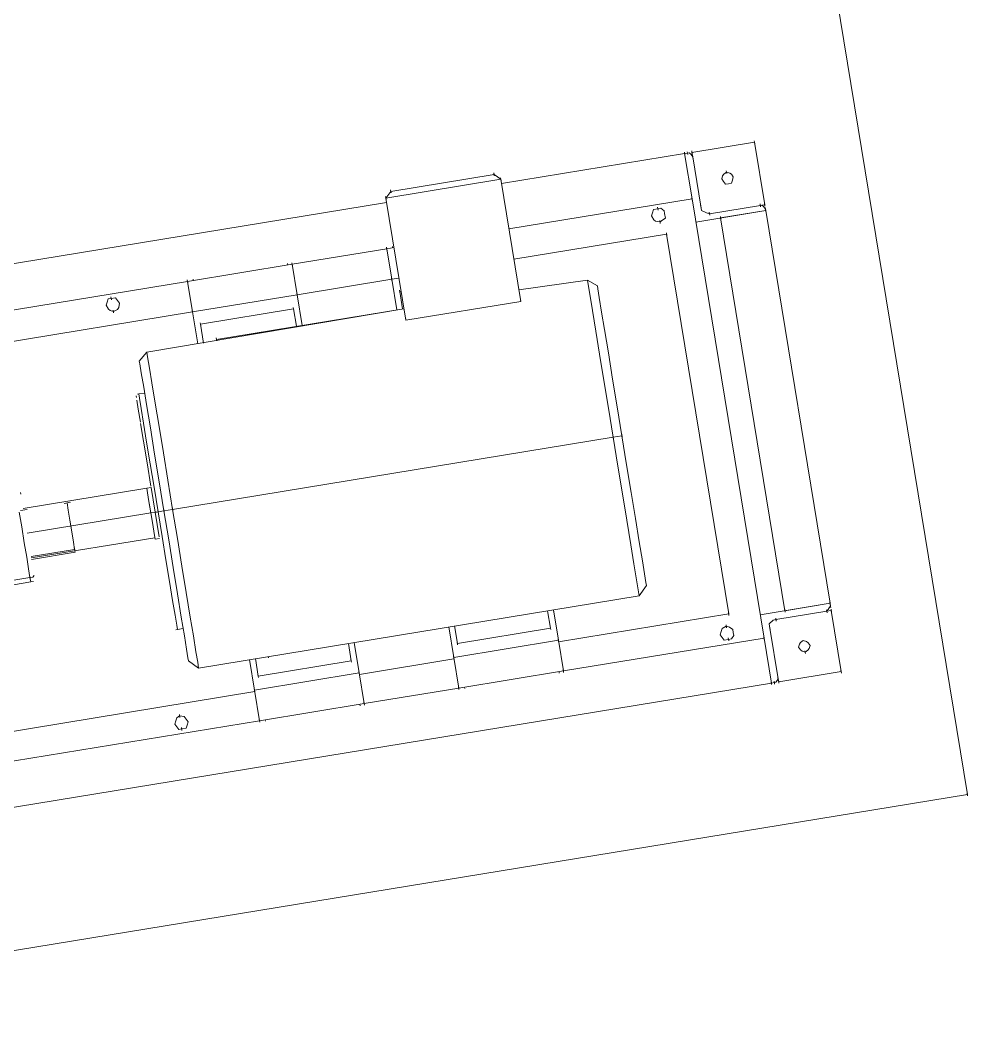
# Model space of a CAD drawing. Header units: metres. Extents: x 2 to 659295185, y -28 to 1124222152.
# Drawn here: x 655611.565 to 655612.913, y 1126533.956 to 1126535.41 of the extents above; entities that cross this region are included whole.
import ezdxf

# ---------------------------------------------------------------- set-up
doc = ezdxf.new("R2010")
doc.units = ezdxf.units.M
doc.header["$MEASUREMENT"] = 0
doc.layers.add('CCSM_C1_CUERPO CK$0$A-EQUIPOS', color=9, linetype='CONTINUOUS')

msp = doc.modelspace()

# ---------------------------------------------------------------- linework, layer by layer
at = {"layer": 'CCSM_C1_CUERPO CK$0$A-EQUIPOS', "lineweight": 5}
for p, q in [((655611.754, 1126541.3795), (655612.9131, 1126534.3082)), ((655611.754, 1126541.3795), (655612.9131, 1126534.3082)), ((655612.5209, 1126535.2221), (655612.6099, 1126535.2366)), ((655612.5209, 1126535.2221), (655612.6099, 1126535.2366)), ((655612.6099, 1126535.2366), (655612.6096, 1126535.2387)), ((655612.6096, 1126535.2387), (655612.6103, 1126535.2346)), ((655612.6099, 1126535.2366), (655612.6245, 1126535.1476)), ((655612.6099, 1126535.2366), (655612.6245, 1126535.1476)), ((655612.5105, 1126535.2204), (655612.2496, 1126535.1776)), ((655612.2496, 1126535.1776), (655612.5105, 1126535.2204)), ((655612.5105, 1126535.2204), (655612.5102, 1126535.2224)), ((655612.5102, 1126535.2224), (655612.5109, 1126535.2183)), ((655612.5105, 1126535.2204), (655612.5102, 1126535.2224)), ((655612.5102, 1126535.2224), (655612.5109, 1126535.2183)), ((655612.5147, 1126535.221), (655612.5105, 1126535.2204)), ((655612.5105, 1126535.2204), (655612.5147, 1126535.221)), ((655612.5105, 1126535.2204), (655612.5211, 1126535.1562)), ((655612.5211, 1126535.1562), (655612.5105, 1126535.2204)), ((655612.5105, 1126535.2204), (655612.5211, 1126535.1562)), ((655612.5211, 1126535.1562), (655612.5105, 1126535.2204)), ((655612.5147, 1126535.221), (655612.5143, 1126535.2231)), ((655612.5143, 1126535.2231), (655612.515, 1126535.219)), ((655612.5167, 1126535.2214), (655612.5147, 1126535.221)), ((655612.5167, 1126535.2214), (655612.5147, 1126535.221)), ((655612.5167, 1126535.2214), (655612.5192, 1126535.2196)), ((655612.5192, 1126535.2196), (655612.5167, 1126535.2214)), ((655612.5167, 1126535.2214), (655612.5192, 1126535.2196)), ((655612.5192, 1126535.2196), (655612.5167, 1126535.2214)), ((655612.5192, 1126535.2196), (655612.5167, 1126535.2214)), ((655612.5167, 1126535.2214), (655612.5192, 1126535.2196)), ((655612.5219, 1126535.2158), (655612.5192, 1126535.2196)), ((655612.5192, 1126535.2196), (655612.5219, 1126535.2158)), ((655612.5219, 1126535.2158), (655612.5192, 1126535.2196)), ((655612.5192, 1126535.2196), (655612.5219, 1126535.2158)), ((655612.5219, 1126535.2158), (655612.5192, 1126535.2196)), ((655612.5192, 1126535.2196), (655612.5219, 1126535.2158)), ((655612.5209, 1126535.2221), (655612.5206, 1126535.2241)), ((655612.5206, 1126535.2241), (655612.5212, 1126535.22)), ((655612.5219, 1126535.2158), (655612.5209, 1126535.2221)), ((655612.5219, 1126535.2158), (655612.5209, 1126535.2221)), ((655612.5216, 1126535.2179), (655612.5222, 1126535.2138)), ((655612.5334, 1126535.1454), (655612.5219, 1126535.2158)), ((655612.5334, 1126535.1454), (655612.5219, 1126535.2158)), ((655612.085, 1126535.157), (655612.2486, 1126535.1838)), ((655612.092, 1126535.1666), (655612.239, 1126535.1907)), ((655612.239, 1126535.1907), (655612.092, 1126535.1666)), ((655612.2393, 1126535.1887), (655612.2386, 1126535.1928)), ((655612.2386, 1126535.1928), (655612.239, 1126535.1907)), ((655612.2486, 1126535.1838), (655612.239, 1126535.1907)), ((655612.239, 1126535.1907), (655612.2486, 1126535.1838)), ((655612.249, 1126535.1817), (655612.2483, 1126535.1859)), ((655612.2483, 1126535.1859), (655612.2486, 1126535.1838)), ((655612.2771, 1126535.0099), (655612.2486, 1126535.1838)), ((655612.2486, 1126535.1838), (655612.2771, 1126535.0099)), ((655612.5646, 1126535.1888), (655612.5632, 1126535.1843)), ((655612.5632, 1126535.1843), (655612.5646, 1126535.1888)), ((655612.5632, 1126535.1843), (655612.566, 1126535.1805)), ((655612.566, 1126535.1805), (655612.5632, 1126535.1843)), ((655612.5663, 1126535.1912), (655612.5646, 1126535.1888)), ((655612.5663, 1126535.1912), (655612.5646, 1126535.1888)), ((655612.5701, 1126535.194), (655612.5663, 1126535.1912)), ((655612.5701, 1126535.194), (655612.5663, 1126535.1912)), ((655612.5698, 1126535.196), (655612.5705, 1126535.1919)), ((655612.5746, 1126535.1926), (655612.5701, 1126535.194)), ((655612.5746, 1126535.1926), (655612.5701, 1126535.194)), ((655612.577, 1126535.1909), (655612.5746, 1126535.1926)), ((655612.577, 1126535.1909), (655612.5746, 1126535.1926)), ((655612.5798, 1126535.1871), (655612.577, 1126535.1909)), ((655612.577, 1126535.1909), (655612.5798, 1126535.1871)), ((655612.5784, 1126535.1826), (655612.577, 1126535.1781)), ((655612.5784, 1126535.1826), (655612.577, 1126535.1781)), ((655612.5784, 1126535.1826), (655612.5798, 1126535.1871)), ((655612.5798, 1126535.1871), (655612.5784, 1126535.1826)), ((655612.0923, 1126535.1646), (655612.0916, 1126535.1687)), ((655612.0916, 1126535.1687), (655612.092, 1126535.1666)), ((655612.5687, 1126535.1767), (655612.566, 1126535.1805)), ((655612.5687, 1126535.1767), (655612.566, 1126535.1805)), ((655612.5729, 1126535.1774), (655612.5687, 1126535.1767)), ((655612.5687, 1126535.1767), (655612.5729, 1126535.1774)), ((655612.577, 1126535.1781), (655612.5729, 1126535.1774)), ((655612.577, 1126535.1781), (655612.5729, 1126535.1774)), ((655612.0854, 1126535.1549), (655612.0847, 1126535.1591)), ((655612.0847, 1126535.1591), (655612.085, 1126535.157)), ((655612.085, 1126535.157), (655612.092, 1126535.1666)), ((655612.092, 1126535.1666), (655612.085, 1126535.157)), ((655612.1135, 1126534.9831), (655612.085, 1126535.157)), ((655612.085, 1126535.157), (655612.1135, 1126534.9831)), ((655612.5211, 1126535.1562), (655612.2602, 1126535.1134)), ((655612.5211, 1126535.1562), (655612.2602, 1126535.1134)), ((655612.5214, 1126535.1541), (655612.5207, 1126535.1582)), ((655612.5207, 1126535.1582), (655612.5211, 1126535.1562)), ((655612.5211, 1126535.1562), (655612.5207, 1126535.1582)), ((655612.5207, 1126535.1582), (655612.5211, 1126535.1562)), ((655612.5211, 1126535.1562), (655612.5207, 1126535.1582)), ((655612.5207, 1126535.1582), (655612.5211, 1126535.1562)), ((655612.5207, 1126535.1582), (655612.5211, 1126535.1562)), ((655612.6236, 1126534.5308), (655612.5211, 1126535.1562)), ((655612.6236, 1126534.5308), (655612.5211, 1126535.1562)), ((655612.0861, 1126535.1508), (655610.8561, 1126534.9492)), ((655612.0861, 1126535.1508), (655610.8561, 1126534.9492)), ((655612.4648, 1126535.1363), (655612.4662, 1126535.1408)), ((655612.4662, 1126535.1408), (655612.4648, 1126535.1363)), ((655612.4662, 1126535.1408), (655612.4724, 1126535.1418)), ((655612.4724, 1126535.1418), (655612.4662, 1126535.1408)), ((655612.472, 1126535.1439), (655612.4727, 1126535.1397)), ((655612.4724, 1126535.1418), (655612.4765, 1126535.1425)), ((655612.4724, 1126535.1418), (655612.4765, 1126535.1425)), ((655612.4724, 1126535.1418), (655612.4727, 1126535.1397)), ((655612.4724, 1126535.1418), (655612.4727, 1126535.1397)), ((655612.4724, 1126535.1418), (655612.4727, 1126535.1397)), ((655612.4765, 1126535.1425), (655612.4813, 1126535.139)), ((655612.4813, 1126535.139), (655612.4765, 1126535.1425)), ((655612.482, 1126535.1349), (655612.4813, 1126535.139)), ((655612.482, 1126535.1349), (655612.4813, 1126535.139)), ((655612.5265, 1126535.123), (655612.6259, 1126535.1393)), ((655612.5265, 1126535.123), (655612.6259, 1126535.1393)), ((655612.5331, 1126535.1475), (655612.5338, 1126535.1434)), ((655612.5345, 1126535.1392), (655612.5334, 1126535.1454)), ((655612.5345, 1126535.1392), (655612.5334, 1126535.1454)), ((655612.5414, 1126535.1361), (655612.5345, 1126535.1392)), ((655612.5345, 1126535.1392), (655612.5414, 1126535.1361)), ((655612.6183, 1126535.1466), (655612.5458, 1126535.1347)), ((655612.6183, 1126535.1466), (655612.5458, 1126535.1347)), ((655612.5617, 1126535.1288), (655612.6259, 1126535.1393)), ((655612.6259, 1126535.1393), (655612.5617, 1126535.1288)), ((655612.618, 1126535.1487), (655612.6186, 1126535.1445)), ((655612.6204, 1126535.1469), (655612.6183, 1126535.1466)), ((655612.6204, 1126535.1469), (655612.6183, 1126535.1466)), ((655612.6245, 1126535.1476), (655612.6204, 1126535.1469)), ((655612.6245, 1126535.1476), (655612.6204, 1126535.1469)), ((655612.6204, 1126535.1469), (655612.6228, 1126535.1452)), ((655612.6228, 1126535.1452), (655612.6204, 1126535.1469)), ((655612.6204, 1126535.1469), (655612.6228, 1126535.1452)), ((655612.6228, 1126535.1452), (655612.6204, 1126535.1469)), ((655612.6228, 1126535.1452), (655612.6204, 1126535.1469)), ((655612.6204, 1126535.1469), (655612.6228, 1126535.1452)), ((655612.6255, 1126535.1414), (655612.6228, 1126535.1452)), ((655612.6228, 1126535.1452), (655612.6255, 1126535.1414)), ((655612.6255, 1126535.1414), (655612.6228, 1126535.1452)), ((655612.6228, 1126535.1452), (655612.6255, 1126535.1414)), ((655612.6255, 1126535.1414), (655612.6228, 1126535.1452)), ((655612.6228, 1126535.1452), (655612.6255, 1126535.1414)), ((655612.6249, 1126535.1455), (655612.6242, 1126535.1497)), ((655612.6245, 1126535.1476), (655612.6249, 1126535.1455)), ((655612.6252, 1126535.1435), (655612.6255, 1126535.1414)), ((655612.6252, 1126535.1435), (655612.6259, 1126535.1393)), ((655612.6259, 1126535.1393), (655612.6255, 1126535.1414)), ((655612.6259, 1126535.1393), (655612.6255, 1126535.1414)), ((655612.6255, 1126535.1414), (655612.6262, 1126535.1373)), ((655612.6255, 1126535.1414), (655612.6262, 1126535.1373)), ((655612.7175, 1126534.5803), (655612.6259, 1126535.1393)), ((655612.6259, 1126535.1393), (655612.7175, 1126534.5803)), ((655612.4634, 1126535.1318), (655612.4648, 1126535.1363)), ((655612.4634, 1126535.1318), (655612.4648, 1126535.1363)), ((655612.4665, 1126535.126), (655612.4634, 1126535.1318)), ((655612.4665, 1126535.126), (655612.4634, 1126535.1318)), ((655612.4689, 1126535.1242), (655612.4665, 1126535.126)), ((655612.4689, 1126535.1242), (655612.4665, 1126535.126)), ((655612.4754, 1126535.1232), (655612.4689, 1126535.1242)), ((655612.4754, 1126535.1232), (655612.4689, 1126535.1242)), ((655612.4751, 1126535.1252), (655612.4754, 1126535.1232)), ((655612.4751, 1126535.1252), (655612.4758, 1126535.1211)), ((655612.4751, 1126535.1252), (655612.4754, 1126535.1232)), ((655612.4751, 1126535.1252), (655612.4754, 1126535.1232)), ((655612.4792, 1126535.1259), (655612.4754, 1126535.1232)), ((655612.4792, 1126535.1259), (655612.4754, 1126535.1232)), ((655612.483, 1126535.1287), (655612.4792, 1126535.1259)), ((655612.483, 1126535.1287), (655612.4792, 1126535.1259)), ((655612.483, 1126535.1287), (655612.482, 1126535.1349)), ((655612.483, 1126535.1287), (655612.482, 1126535.1349)), ((655612.5458, 1126535.1347), (655612.5414, 1126535.1361)), ((655612.5414, 1126535.1361), (655612.5458, 1126535.1347)), ((655612.5455, 1126535.1368), (655612.5462, 1126535.1326)), ((655612.5455, 1126535.1368), (655612.5458, 1126535.1347)), ((655612.5613, 1126535.1309), (655612.562, 1126535.1267)), ((655612.5617, 1126535.1288), (655612.6533, 1126534.5697)), ((655612.6533, 1126534.5697), (655612.5617, 1126535.1288)), ((655612.2673, 1126535.0699), (655612.4847, 1126535.1056)), ((655612.2673, 1126535.0699), (655612.4847, 1126535.1056)), ((655612.4844, 1126535.1076), (655612.485, 1126535.1035)), ((655612.4847, 1126535.1056), (655612.5733, 1126534.5651)), ((655612.4847, 1126535.1056), (655612.5733, 1126534.5651)), ((655612.0862, 1126535.0849), (655611.9516, 1126535.0628)), ((655612.0862, 1126535.0849), (655611.9516, 1126535.0628)), ((655612.0859, 1126535.087), (655612.0866, 1126535.0828)), ((655612.0859, 1126535.087), (655612.0862, 1126535.0849)), ((655612.0966, 1126535.0866), (655612.0862, 1126535.0849)), ((655612.0862, 1126535.0849), (655612.0966, 1126535.0866)), ((655612.0862, 1126535.0849), (655612.0934, 1126535.0414)), ((655612.0934, 1126535.0414), (655612.0862, 1126535.0849)), ((655612.0942, 1126535.0883), (655612.0945, 1126535.0862)), ((655612.0942, 1126535.0883), (655612.0945, 1126535.0862)), ((655611.9516, 1126535.0628), (655611.8025, 1126535.0384)), ((655611.8025, 1126535.0384), (655611.9516, 1126535.0628)), ((655611.9451, 1126535.0639), (655611.9454, 1126535.0618)), ((655611.9454, 1126535.0618), (655611.9451, 1126535.0639)), ((655611.9516, 1126535.0628), (655611.9513, 1126535.0649)), ((655611.9513, 1126535.0649), (655611.952, 1126535.0608)), ((655611.9588, 1126535.0193), (655611.9516, 1126535.0628)), ((655611.9516, 1126535.0628), (655611.9588, 1126535.0193)), ((655611.8025, 1126535.0384), (655610.8666, 1126534.885)), ((655611.8025, 1126535.0384), (655610.8666, 1126534.885)), ((655611.8029, 1126535.0363), (655611.8022, 1126535.0405)), ((655611.8022, 1126535.0405), (655611.8025, 1126535.0384)), ((655611.8025, 1126535.0384), (655611.8097, 1126534.9949)), ((655611.8097, 1126534.9949), (655611.8025, 1126535.0384)), ((655611.8105, 1126535.0418), (655611.8108, 1126535.0398)), ((655611.8108, 1126535.0398), (655611.8105, 1126535.0418)), ((655611.9588, 1126535.0193), (655612.0934, 1126535.0414)), ((655611.9588, 1126535.0193), (655612.0934, 1126535.0414)), ((655612.0937, 1126535.0393), (655612.093, 1126535.0435)), ((655612.093, 1126535.0435), (655612.0934, 1126535.0414)), ((655612.1037, 1126535.0431), (655612.0934, 1126535.0414)), ((655612.0934, 1126535.0414), (655612.1037, 1126535.0431)), ((655612.0934, 1126535.0414), (655612.1005, 1126534.9979)), ((655612.1005, 1126534.9979), (655612.0934, 1126535.0414)), ((655612.3721, 1126535.0403), (655612.2744, 1126535.0264)), ((655612.3721, 1126535.0403), (655612.2744, 1126535.0264)), ((655612.3731, 1126535.0341), (655612.3721, 1126535.0403)), ((655612.3721, 1126535.0403), (655612.3862, 1126535.032)), ((655612.3862, 1126535.032), (655612.3721, 1126535.0403)), ((655612.1043, 1126535.0262), (655612.105, 1126535.0221)), ((655612.1068, 1126535.0245), (655612.1047, 1126535.0241)), ((655612.1068, 1126535.0245), (655612.1047, 1126535.0241)), ((655612.1047, 1126535.0241), (655612.1088, 1126534.9993)), ((655612.1047, 1126535.0241), (655612.1088, 1126534.9993)), ((655612.3758, 1126535.0175), (655612.3731, 1126535.0341)), ((655612.3862, 1126535.032), (655612.3869, 1126535.0279)), ((655612.3869, 1126535.0279), (655612.3862, 1126535.032)), ((655612.3869, 1126535.0279), (655612.3889, 1126535.0154)), ((655612.3889, 1126535.0154), (655612.3869, 1126535.0279)), ((655611.6869, 1126535.0046), (655611.6883, 1126535.009)), ((655611.6869, 1126535.0046), (655611.6883, 1126535.009)), ((655611.6883, 1126535.009), (655611.6897, 1126535.0135)), ((655611.6897, 1126535.0135), (655611.6883, 1126535.009)), ((655611.6897, 1126535.0135), (655611.6938, 1126535.0142)), ((655611.6938, 1126535.0142), (655611.6897, 1126535.0135)), ((655611.6935, 1126535.0163), (655611.6942, 1126535.0121)), ((655611.6938, 1126535.0142), (655611.7, 1126535.0152)), ((655611.6938, 1126535.0142), (655611.7, 1126535.0152)), ((655611.6938, 1126535.0142), (655611.6942, 1126535.0121)), ((655611.6938, 1126535.0142), (655611.6942, 1126535.0121)), ((655611.6938, 1126535.0142), (655611.6942, 1126535.0121)), ((655611.7, 1126535.0152), (655611.7028, 1126535.0114)), ((655611.7028, 1126535.0114), (655611.7, 1126535.0152)), ((655611.7028, 1126535.0114), (655611.7055, 1126535.0076)), ((655611.7055, 1126535.0076), (655611.7028, 1126535.0114)), ((655611.7055, 1126535.0076), (655611.7045, 1126535.0011)), ((655611.7045, 1126535.0011), (655611.7055, 1126535.0076)), ((655611.8097, 1126534.9949), (655611.9588, 1126535.0193)), ((655611.8097, 1126534.9949), (655611.9588, 1126535.0193)), ((655611.9584, 1126535.0214), (655611.9591, 1126535.0173)), ((655611.9584, 1126535.0214), (655611.9588, 1126535.0193)), ((655611.9659, 1126534.9759), (655611.9588, 1126535.0193)), ((655611.9659, 1126534.9759), (655611.9588, 1126535.0193)), ((655612.2771, 1126535.0099), (655612.1135, 1126534.9831)), ((655612.2768, 1126535.0119), (655612.2771, 1126535.0099)), ((655612.3792, 1126534.9968), (655612.3758, 1126535.0175)), ((655612.3923, 1126534.9947), (655612.3889, 1126535.0154)), ((655612.3923, 1126534.9947), (655612.3889, 1126535.0154)), ((655611.1098, 1126534.8802), (655611.8097, 1126534.9949)), ((655611.1098, 1126534.8802), (655611.8097, 1126534.9949)), ((655611.69, 1126534.9987), (655611.6869, 1126535.0046)), ((655611.69, 1126534.9987), (655611.6869, 1126535.0046)), ((655611.69, 1126534.9987), (655611.6924, 1126534.9969)), ((655611.6924, 1126534.9969), (655611.69, 1126534.9987)), ((655611.6924, 1126534.9969), (655611.6969, 1126534.9956)), ((655611.6969, 1126534.9956), (655611.6924, 1126534.9969)), ((655611.6965, 1126534.9976), (655611.6969, 1126534.9956)), ((655611.6965, 1126534.9976), (655611.6972, 1126534.9935)), ((655611.6965, 1126534.9976), (655611.6969, 1126534.9956)), ((655611.6965, 1126534.9976), (655611.6969, 1126534.9956)), ((655611.7027, 1126534.9986), (655611.6969, 1126534.9956)), ((655611.7027, 1126534.9986), (655611.6969, 1126534.9956)), ((655611.7045, 1126535.0011), (655611.7027, 1126534.9986)), ((655611.7045, 1126535.0011), (655611.7027, 1126534.9986)), ((655612.1108, 1126534.9996), (655611.7447, 1126534.9375)), ((655612.1108, 1126534.9996), (655611.7447, 1126534.9375)), ((655611.8093, 1126534.997), (655611.81, 1126534.9928)), ((655611.8093, 1126534.997), (655611.8097, 1126534.9949)), ((655611.8171, 1126534.9494), (655611.8097, 1126534.9949)), ((655611.8171, 1126534.9494), (655611.8097, 1126534.9949)), ((655611.821, 1126534.9776), (655611.9535, 1126534.9994)), ((655611.821, 1126534.9776), (655611.9535, 1126534.9994)), ((655612.1108, 1126534.9996), (655611.8437, 1126534.9558)), ((655612.1108, 1126534.9996), (655611.8437, 1126534.9558)), ((655611.9532, 1126535.0014), (655611.9539, 1126534.9973)), ((655611.9535, 1126534.9994), (655611.9576, 1126534.9745)), ((655611.9535, 1126534.9994), (655611.9576, 1126534.9745)), ((655612.384, 1126534.9678), (655612.3792, 1126534.9968)), ((655612.3964, 1126534.9699), (655612.3923, 1126534.9947)), ((655612.3964, 1126534.9699), (655612.3923, 1126534.9947)), ((655611.8207, 1126534.9797), (655611.8214, 1126534.9756)), ((655612.1132, 1126534.9851), (655612.1135, 1126534.9831)), ((655611.8254, 1126534.9507), (655611.821, 1126534.9776)), ((655611.8254, 1126534.9507), (655611.821, 1126534.9776)), ((655612.384, 1126534.9678), (655612.3894, 1126534.9347)), ((655612.4018, 1126534.9367), (655612.3964, 1126534.9699)), ((655612.4018, 1126534.9367), (655612.3964, 1126534.9699)), ((655611.8434, 1126534.9579), (655611.8441, 1126534.9538)), ((655611.8434, 1126534.9579), (655611.8437, 1126534.9558)), ((655611.8437, 1126534.9558), (655611.8441, 1126534.9538)), ((655611.8437, 1126534.9558), (655611.8441, 1126534.9538)), ((655611.7447, 1126534.9375), (655611.7339, 1126534.9251)), ((655611.7447, 1126534.9375), (655611.7339, 1126534.9251)), ((655611.7457, 1126534.9313), (655611.7447, 1126534.9375)), ((655612.3894, 1126534.9347), (655612.3955, 1126534.8974)), ((655612.4079, 1126534.8995), (655612.4018, 1126534.9367)), ((655612.4079, 1126534.8995), (655612.4018, 1126534.9367)), ((655611.7339, 1126534.9251), (655611.7346, 1126534.9209)), ((655611.7339, 1126534.9251), (655611.7346, 1126534.9209)), ((655611.7346, 1126534.9209), (655611.7367, 1126534.9085)), ((655611.7346, 1126534.9209), (655611.7367, 1126534.9085)), ((655611.7484, 1126534.9147), (655611.7457, 1126534.9313)), ((655611.7367, 1126534.9085), (655611.7401, 1126534.8878)), ((655611.7367, 1126534.9085), (655611.7401, 1126534.8878)), ((655611.7518, 1126534.894), (655611.7484, 1126534.9147)), ((655611.7518, 1126534.894), (655611.7565, 1126534.865)), ((655612.3955, 1126534.8974), (655612.4019, 1126534.8581)), ((655612.4144, 1126534.8601), (655612.4079, 1126534.8995)), ((655612.4144, 1126534.8601), (655612.4079, 1126534.8995)), ((655611.7311, 1126534.8778), (655611.7331, 1126534.8782)), ((655611.7331, 1126534.8782), (655611.7311, 1126534.8778)), ((655611.7414, 1126534.8795), (655611.7331, 1126534.8782)), ((655611.7414, 1126534.8795), (655611.7331, 1126534.8782)), ((655611.7331, 1126534.8782), (655611.7341, 1126534.872)), ((655611.7401, 1126534.8878), (655611.7441, 1126534.863)), ((655611.7401, 1126534.8878), (655611.7441, 1126534.863)), ((655611.7293, 1126534.8754), (655611.7297, 1126534.8734)), ((655611.7297, 1126534.8734), (655611.7293, 1126534.8754)), ((655611.7303, 1126534.8692), (655611.7324, 1126534.8568)), ((655611.7365, 1126534.8575), (655611.7341, 1126534.872)), ((655611.7441, 1126534.863), (655611.7496, 1126534.8298)), ((655611.7441, 1126534.863), (655611.7496, 1126534.8298)), ((655611.7565, 1126534.865), (655611.762, 1126534.8319)), ((655611.7324, 1126534.8568), (655611.7354, 1126534.8382)), ((655611.7354, 1126534.8382), (655611.7324, 1126534.8568)), ((655611.7399, 1126534.8368), (655611.7365, 1126534.8575)), ((655612.4019, 1126534.8581), (655612.4087, 1126534.8167)), ((655612.4212, 1126534.8187), (655612.4144, 1126534.8601)), ((655612.4212, 1126534.8187), (655612.4144, 1126534.8601)), ((655611.7358, 1126534.8361), (655611.7398, 1126534.8112)), ((655611.7443, 1126534.8098), (655611.7399, 1126534.8368)), ((655611.7496, 1126534.8298), (655611.7557, 1126534.7926)), ((655611.7496, 1126534.8298), (655611.7557, 1126534.7926)), ((655611.7681, 1126534.7946), (655611.762, 1126534.8319)), ((655612.4084, 1126534.8188), (655612.4091, 1126534.8146)), ((655612.4087, 1126534.8167), (655612.4212, 1126534.8187)), ((655612.4208, 1126534.8208), (655612.4215, 1126534.8167)), ((655612.4212, 1126534.8187), (655612.4279, 1126534.7773)), ((655612.4279, 1126534.7773), (655612.4212, 1126534.8187)), ((655611.7398, 1126534.8112), (655611.7449, 1126534.7802)), ((655611.7494, 1126534.7788), (655611.7443, 1126534.8098)), ((655611.7813, 1126534.7138), (655612.4087, 1126534.8167)), ((655612.4087, 1126534.8167), (655612.4155, 1126534.7753)), ((655611.7557, 1126534.7926), (655611.7621, 1126534.7532)), ((655611.7557, 1126534.7926), (655611.7621, 1126534.7532)), ((655611.7745, 1126534.7553), (655611.7681, 1126534.7946)), ((655611.7449, 1126534.7802), (655611.7504, 1126534.747)), ((655611.7504, 1126534.747), (655611.7449, 1126534.7802)), ((655611.7548, 1126534.7457), (655611.7494, 1126534.7788)), ((655612.422, 1126534.7359), (655612.4155, 1126534.7753)), ((655612.4344, 1126534.738), (655612.4279, 1126534.7773)), ((655612.4344, 1126534.738), (655612.4279, 1126534.7773)), ((655611.7548, 1126534.7457), (655611.7606, 1126534.7105)), ((655611.7621, 1126534.7532), (655611.7689, 1126534.7118)), ((655611.7621, 1126534.7532), (655611.7689, 1126534.7118)), ((655611.7813, 1126534.7138), (655611.7745, 1126534.7553)), ((655611.5648, 1126534.7379), (655611.5651, 1126534.7358)), ((655611.7445, 1126534.744), (655611.5685, 1126534.7151)), ((655611.7445, 1126534.744), (655611.5685, 1126534.7151)), ((655611.7445, 1126534.744), (655611.7507, 1126534.745)), ((655611.7507, 1126534.745), (655611.7445, 1126534.744)), ((655611.7455, 1126534.7377), (655611.7445, 1126534.744)), ((655611.7455, 1126534.7377), (655611.7445, 1126534.744)), ((655611.7455, 1126534.7377), (655611.7475, 1126534.7253)), ((655611.7475, 1126534.7253), (655611.7455, 1126534.7377)), ((655611.7507, 1126534.745), (655611.7565, 1126534.7098)), ((655611.7565, 1126534.7098), (655611.7507, 1126534.745)), ((655611.7565, 1126534.7098), (655611.7507, 1126534.745)), ((655612.4281, 1126534.6987), (655612.422, 1126534.7359)), ((655612.4405, 1126534.7007), (655612.4344, 1126534.738)), ((655612.4405, 1126534.7007), (655612.4344, 1126534.738)), ((655611.6268, 1126534.7225), (655611.6361, 1126534.7241)), ((655611.6268, 1126534.7225), (655611.6361, 1126534.7241)), ((655611.6326, 1126534.7129), (655611.6309, 1126534.7232)), ((655611.6326, 1126534.7129), (655611.6309, 1126534.7232)), ((655611.7475, 1126534.7253), (655611.7503, 1126534.7088)), ((655611.7475, 1126534.7253), (655611.7503, 1126534.7088)), ((655611.7503, 1126534.7088), (655611.7479, 1126534.7233)), ((655611.7503, 1126534.7088), (655611.7479, 1126534.7233)), ((655611.5664, 1126534.6892), (655611.563, 1126534.7099)), ((655611.5647, 1126534.7124), (655611.574, 1126534.7139)), ((655611.5647, 1126534.7124), (655611.574, 1126534.7139)), ((655611.7503, 1126534.7088), (655611.5743, 1126534.6799)), ((655611.635, 1126534.6984), (655611.6326, 1126534.7129)), ((655611.635, 1126534.6984), (655611.6326, 1126534.7129)), ((655611.7499, 1126534.7108), (655611.7506, 1126534.7067)), ((655611.7506, 1126534.7067), (655611.7499, 1126534.7108)), ((655611.7503, 1126534.7088), (655611.7565, 1126534.7098)), ((655611.753, 1126534.6922), (655611.7503, 1126534.7088)), ((655611.7503, 1126534.7088), (655611.753, 1126534.6922)), ((655611.753, 1126534.6922), (655611.7503, 1126534.7088)), ((655611.753, 1126534.6922), (655611.7503, 1126534.7088)), ((655611.7565, 1126534.7098), (655611.7585, 1126534.7101)), ((655611.7565, 1126534.7098), (655611.7622, 1126534.6746)), ((655611.7622, 1126534.6746), (655611.7565, 1126534.7098)), ((655611.7565, 1126534.7098), (655611.7622, 1126534.6746)), ((655611.7606, 1126534.7105), (655611.7585, 1126534.7101)), ((655611.7603, 1126534.7125), (655611.761, 1126534.7084)), ((655611.7606, 1126534.7105), (655611.7689, 1126534.7118)), ((655611.7606, 1126534.7105), (655611.7664, 1126534.6753)), ((655611.7686, 1126534.7139), (655611.7692, 1126534.7097)), ((655611.7689, 1126534.7118), (655611.7813, 1126534.7138)), ((655611.7757, 1126534.6704), (655611.7689, 1126534.7118)), ((655611.7689, 1126534.7118), (655611.7757, 1126534.6704)), ((655611.781, 1126534.7159), (655611.7817, 1126534.7118)), ((655611.7813, 1126534.7138), (655611.7881, 1126534.6724)), ((655611.5701, 1126534.6665), (655611.5664, 1126534.6892)), ((655611.6377, 1126534.6818), (655611.635, 1126534.6984)), ((655611.6377, 1126534.6818), (655611.635, 1126534.6984)), ((655611.755, 1126534.6798), (655611.753, 1126534.6922)), ((655611.755, 1126534.6798), (655611.753, 1126534.6922)), ((655611.753, 1126534.6922), (655611.755, 1126534.6798)), ((655611.755, 1126534.6798), (655611.753, 1126534.6922)), ((655612.4338, 1126534.6635), (655612.4281, 1126534.6987)), ((655612.4459, 1126534.6676), (655612.4405, 1126534.7007)), ((655612.4459, 1126534.6676), (655612.4405, 1126534.7007)), ((655611.58, 1126534.6447), (655611.756, 1126534.6736)), ((655611.58, 1126534.6447), (655611.756, 1126534.6736)), ((655611.6401, 1126534.6673), (655611.6377, 1126534.6818)), ((655611.6377, 1126534.6818), (655611.6401, 1126534.6673)), ((655611.7564, 1126534.6715), (655611.755, 1126534.6798)), ((655611.755, 1126534.6798), (655611.7564, 1126534.6715)), ((655611.7664, 1126534.6753), (655611.7718, 1126534.6421)), ((655611.5701, 1126534.6665), (655611.5735, 1126534.6458)), ((655611.6418, 1126534.657), (655611.6401, 1126534.6673)), ((655611.6401, 1126534.6673), (655611.6418, 1126534.657)), ((655611.6415, 1126534.659), (655611.6421, 1126534.6549)), ((655611.7626, 1126534.6725), (655611.7564, 1126534.6715)), ((655611.7564, 1126534.6715), (655611.7626, 1126534.6725)), ((655611.7821, 1126534.6311), (655611.7757, 1126534.6704)), ((655611.7757, 1126534.6704), (655611.7821, 1126534.6311)), ((655611.7946, 1126534.6331), (655611.7881, 1126534.6724)), ((655612.4383, 1126534.6365), (655612.4338, 1126534.6635)), ((655612.4503, 1126534.6406), (655612.4459, 1126534.6676)), ((655612.4503, 1126534.6406), (655612.4459, 1126534.6676)), ((655611.5735, 1126534.6458), (655611.5762, 1126534.6292)), ((655611.5797, 1126534.6468), (655611.6418, 1126534.657)), ((655611.5804, 1126534.6426), (655611.6425, 1126534.6528)), ((655611.6425, 1126534.6528), (655611.6418, 1126534.657)), ((655611.6418, 1126534.657), (655611.6425, 1126534.6528)), ((655611.7769, 1126534.6111), (655611.7718, 1126534.6421)), ((655611.7821, 1126534.6311), (655611.7882, 1126534.5938)), ((655611.7821, 1126534.6311), (655611.7882, 1126534.5938)), ((655611.8007, 1126534.5958), (655611.7946, 1126534.6331)), ((655612.442, 1126534.6138), (655612.4383, 1126534.6365)), ((655612.4534, 1126534.622), (655612.4503, 1126534.6406)), ((655612.4534, 1126534.622), (655612.4503, 1126534.6406)), ((655611.5782, 1126534.6168), (655611.5285, 1126534.6086)), ((655611.5762, 1126534.6292), (655611.5782, 1126534.6168)), ((655611.5779, 1126534.6188), (655611.5786, 1126534.6147)), ((655611.5824, 1126534.6174), (655611.5782, 1126534.6168)), ((655611.5792, 1126534.6106), (655611.5782, 1126534.6168)), ((655611.5841, 1126534.6199), (655611.5824, 1126534.6174)), ((655612.4554, 1126534.6096), (655612.4534, 1126534.622)), ((655612.4534, 1126534.622), (655612.4554, 1126534.6096)), ((655611.5296, 1126534.6024), (655611.5792, 1126534.6106)), ((655611.5792, 1126534.6106), (655611.5834, 1126534.6112)), ((655611.7813, 1126534.5841), (655611.7769, 1126534.6111)), ((655612.4444, 1126534.5993), (655612.442, 1126534.6138)), ((655612.4457, 1126534.591), (655612.4561, 1126534.6054)), ((655612.4457, 1126534.591), (655612.4561, 1126534.6054)), ((655612.4561, 1126534.6054), (655612.4554, 1126534.6096)), ((655612.4554, 1126534.6096), (655612.4561, 1126534.6054)), ((655611.7882, 1126534.5938), (655611.7937, 1126534.5607)), ((655611.7882, 1126534.5938), (655611.7937, 1126534.5607)), ((655611.8064, 1126534.5606), (655611.8007, 1126534.5958)), ((655611.8183, 1126534.4881), (655612.4457, 1126534.591)), ((655611.8183, 1126534.4881), (655612.4457, 1126534.591)), ((655612.4457, 1126534.591), (655612.4444, 1126534.5993)), ((655611.7847, 1126534.5634), (655611.7813, 1126534.5841)), ((655612.7175, 1126534.5803), (655612.6181, 1126534.564)), ((655612.7175, 1126534.5803), (655612.6181, 1126534.564)), ((655612.653, 1126534.5718), (655612.6537, 1126534.5677)), ((655612.7175, 1126534.5803), (655612.6533, 1126534.5697)), ((655612.6533, 1126534.5697), (655612.7175, 1126534.5803)), ((655612.7147, 1126534.5713), (655612.713, 1126534.5689)), ((655612.7147, 1126534.5713), (655612.713, 1126534.5689)), ((655612.7165, 1126534.5737), (655612.7147, 1126534.5713)), ((655612.7165, 1126534.5737), (655612.7147, 1126534.5713)), ((655612.7182, 1126534.5761), (655612.7165, 1126534.5737)), ((655612.7182, 1126534.5761), (655612.7165, 1126534.5737)), ((655612.7179, 1126534.5782), (655612.7172, 1126534.5823)), ((655612.7172, 1126534.5823), (655612.7179, 1126534.5782)), ((655612.7175, 1126534.5803), (655612.7182, 1126534.5761)), ((655612.7182, 1126534.5761), (655612.7175, 1126534.5803)), ((655612.7185, 1126534.574), (655612.7179, 1126534.5782)), ((655612.7182, 1126534.5761), (655612.7185, 1126534.574)), ((655612.7189, 1126534.572), (655612.7192, 1126534.5699)), ((655612.7189, 1126534.572), (655612.7196, 1126534.5678)), ((655611.7871, 1126534.5489), (655611.7847, 1126534.5634)), ((655611.7937, 1126534.5607), (655611.7981, 1126534.5337)), ((655611.7937, 1126534.5607), (655611.7981, 1126534.5337)), ((655611.8109, 1126534.5337), (655611.8064, 1126534.5606)), ((655612.3193, 1126534.5448), (655612.3153, 1126534.5696)), ((655612.3153, 1126534.5696), (655612.3193, 1126534.5448)), ((655612.3307, 1126534.5275), (655612.3236, 1126534.571)), ((655612.3236, 1126534.571), (655612.3307, 1126534.5275)), ((655612.3236, 1126534.571), (655612.3239, 1126534.5689)), ((655612.3239, 1126534.5689), (655612.3236, 1126534.571)), ((655612.5733, 1126534.5651), (655612.331, 1126534.5254)), ((655612.5733, 1126534.5651), (655612.331, 1126534.5254)), ((655612.5729, 1126534.5672), (655612.5736, 1126534.563)), ((655612.6405, 1126534.557), (655612.6364, 1126534.5563)), ((655612.6405, 1126534.557), (655612.6364, 1126534.5563)), ((655612.6402, 1126534.5591), (655612.6409, 1126534.5549)), ((655612.713, 1126534.5689), (655612.6405, 1126534.557)), ((655612.6405, 1126534.557), (655612.713, 1126534.5689)), ((655612.6405, 1126534.557), (655612.6409, 1126534.5549)), ((655612.7127, 1126534.571), (655612.7133, 1126534.5668)), ((655612.7192, 1126534.5699), (655612.713, 1126534.5689)), ((655612.713, 1126534.5689), (655612.7192, 1126534.5699)), ((655612.7335, 1126534.4829), (655612.7192, 1126534.5699)), ((655612.7192, 1126534.5699), (655612.7335, 1126534.4829)), ((655611.786, 1126534.5424), (655611.7881, 1126534.5427)), ((655611.7881, 1126534.5427), (655611.786, 1126534.5424)), ((655611.7881, 1126534.5427), (655611.7871, 1126534.5489)), ((655611.7881, 1126534.5427), (655611.7964, 1126534.5441)), ((655611.7964, 1126534.5441), (655611.7881, 1126534.5427)), ((655612.1745, 1126534.5465), (655612.1816, 1126534.503)), ((655612.1816, 1126534.503), (655612.1745, 1126534.5465)), ((655612.1868, 1126534.523), (655612.1828, 1126534.5479)), ((655612.1868, 1126534.523), (655612.1828, 1126534.5479)), ((655612.3193, 1126534.5448), (655612.1868, 1126534.523)), ((655612.3193, 1126534.5448), (655612.1868, 1126534.523)), ((655612.319, 1126534.5468), (655612.3197, 1126534.5427)), ((655612.5639, 1126534.5444), (655612.5625, 1126534.54)), ((655612.5639, 1126534.5444), (655612.5625, 1126534.54)), ((655612.5639, 1126534.5444), (655612.5698, 1126534.5475)), ((655612.5698, 1126534.5475), (655612.5639, 1126534.5444)), ((655612.5694, 1126534.5496), (655612.5701, 1126534.5455)), ((655612.5698, 1126534.5475), (655612.5743, 1126534.5461)), ((655612.5698, 1126534.5475), (655612.5743, 1126534.5461)), ((655612.5698, 1126534.5475), (655612.5701, 1126534.5455)), ((655612.5698, 1126534.5475), (655612.5701, 1126534.5455)), ((655612.5701, 1126534.5455), (655612.5698, 1126534.5475)), ((655612.5743, 1126534.5461), (655612.5791, 1126534.5427)), ((655612.5791, 1126534.5427), (655612.5743, 1126534.5461)), ((655612.5798, 1126534.5385), (655612.5791, 1126534.5427)), ((655612.5798, 1126534.5385), (655612.5791, 1126534.5427)), ((655612.6364, 1126534.5563), (655612.6309, 1126534.5512)), ((655612.6364, 1126534.5563), (655612.6309, 1126534.5512)), ((655612.6309, 1126534.5512), (655612.6319, 1126534.545)), ((655612.6309, 1126534.5512), (655612.6319, 1126534.545)), ((655612.6315, 1126534.547), (655612.6322, 1126534.5429)), ((655612.6319, 1126534.545), (655612.6438, 1126534.4725)), ((655612.6438, 1126534.4725), (655612.6319, 1126534.545)), ((655611.7981, 1126534.5337), (655611.8011, 1126534.5151)), ((655611.7981, 1126534.5337), (655611.8011, 1126534.5151)), ((655611.8146, 1126534.5109), (655611.8109, 1126534.5337)), ((655612.3303, 1126534.5295), (655612.331, 1126534.5254)), ((655612.3378, 1126534.484), (655612.6236, 1126534.5308)), ((655612.3378, 1126534.484), (655612.6236, 1126534.5308)), ((655612.5625, 1126534.54), (655612.5611, 1126534.5355)), ((655612.5611, 1126534.5355), (655612.5625, 1126534.54)), ((655612.5611, 1126534.5355), (655612.5639, 1126534.5317)), ((655612.5639, 1126534.5317), (655612.5611, 1126534.5355)), ((655612.5639, 1126534.5317), (655612.5666, 1126534.5279)), ((655612.5666, 1126534.5279), (655612.5639, 1126534.5317)), ((655612.5728, 1126534.5289), (655612.5666, 1126534.5279)), ((655612.5728, 1126534.5289), (655612.5666, 1126534.5279)), ((655612.5725, 1126534.531), (655612.5728, 1126534.5289)), ((655612.5725, 1126534.531), (655612.5732, 1126534.5268)), ((655612.5725, 1126534.531), (655612.5728, 1126534.5289)), ((655612.5728, 1126534.5289), (655612.5725, 1126534.531)), ((655612.577, 1126534.5296), (655612.5728, 1126534.5289)), ((655612.577, 1126534.5296), (655612.5728, 1126534.5289)), ((655612.5804, 1126534.5344), (655612.577, 1126534.5296)), ((655612.5804, 1126534.5344), (655612.577, 1126534.5296)), ((655612.5804, 1126534.5344), (655612.5798, 1126534.5385)), ((655612.5804, 1126534.5344), (655612.5798, 1126534.5385)), ((655612.6239, 1126534.5288), (655612.6232, 1126534.5329)), ((655612.6236, 1126534.5308), (655612.6239, 1126534.5288)), ((655612.6236, 1126534.5308), (655612.6239, 1126534.5288)), ((655612.6239, 1126534.5288), (655612.6236, 1126534.5308)), ((655612.6341, 1126534.4666), (655612.6236, 1126534.5308)), ((655612.6239, 1126534.5288), (655612.6236, 1126534.5308)), ((655612.6341, 1126534.4666), (655612.6236, 1126534.5308)), ((655612.6236, 1126534.5308), (655612.6239, 1126534.5288)), ((655612.6239, 1126534.5288), (655612.6236, 1126534.5308)), ((655612.6341, 1126534.4666), (655612.6236, 1126534.5308)), ((655612.6236, 1126534.5308), (655612.6341, 1126534.4666)), ((655611.8011, 1126534.5151), (655611.8032, 1126534.5027)), ((655611.8011, 1126534.5151), (655611.8032, 1126534.5027)), ((655612.0316, 1126534.5231), (655612.0357, 1126534.4983)), ((655612.0357, 1126534.4983), (655612.0316, 1126534.5231)), ((655612.047, 1126534.481), (655612.0399, 1126534.5245)), ((655612.0399, 1126534.5245), (655612.047, 1126534.481)), ((655612.3307, 1126534.5275), (655612.1816, 1126534.503)), ((655612.1816, 1126534.503), (655612.3307, 1126534.5275)), ((655612.1865, 1126534.5251), (655612.1872, 1126534.521)), ((655612.331, 1126534.5254), (655612.3307, 1126534.5275)), ((655612.3307, 1126534.5275), (655612.3378, 1126534.484)), ((655612.3378, 1126534.484), (655612.3307, 1126534.5275)), ((655612.6739, 1126534.5221), (655612.6725, 1126534.5176)), ((655612.6725, 1126534.5176), (655612.6739, 1126534.5221)), ((655612.6725, 1126534.5176), (655612.6753, 1126534.5138)), ((655612.6753, 1126534.5138), (655612.6725, 1126534.5176)), ((655612.6756, 1126534.5245), (655612.6739, 1126534.5221)), ((655612.6756, 1126534.5245), (655612.6739, 1126534.5221)), ((655612.6777, 1126534.5121), (655612.6753, 1126534.5138)), ((655612.6777, 1126534.5121), (655612.6753, 1126534.5138)), ((655612.6794, 1126534.5272), (655612.6756, 1126534.5245)), ((655612.6794, 1126534.5272), (655612.6756, 1126534.5245)), ((655612.6839, 1126534.5258), (655612.6794, 1126534.5272)), ((655612.6839, 1126534.5258), (655612.6794, 1126534.5272)), ((655612.6859, 1126534.5134), (655612.6821, 1126534.5107)), ((655612.6821, 1126534.5107), (655612.6859, 1126534.5134)), ((655612.6863, 1126534.5241), (655612.6839, 1126534.5258)), ((655612.6863, 1126534.5241), (655612.6839, 1126534.5258)), ((655612.6877, 1126534.5158), (655612.6859, 1126534.5134)), ((655612.6877, 1126534.5158), (655612.6859, 1126534.5134)), ((655612.6891, 1126534.5203), (655612.6863, 1126534.5241)), ((655612.6863, 1126534.5241), (655612.6891, 1126534.5203)), ((655612.6877, 1126534.5158), (655612.6891, 1126534.5203)), ((655612.6891, 1126534.5203), (655612.6877, 1126534.5158)), ((655611.8032, 1126534.5027), (655611.8039, 1126534.4985)), ((655611.8039, 1126534.4985), (655611.8032, 1126534.5027)), ((655611.8183, 1126534.4881), (655611.8039, 1126534.4985)), ((655611.8039, 1126534.4985), (655611.8183, 1126534.4881)), ((655611.817, 1126534.4964), (655611.8146, 1126534.5109)), ((655611.8908, 1126534.5), (655611.8979, 1126534.4565)), ((655611.8979, 1126534.4565), (655611.8908, 1126534.5)), ((655611.9031, 1126534.4765), (655611.8991, 1126534.5014)), ((655611.9031, 1126534.4765), (655611.8991, 1126534.5014)), ((655611.9177, 1126534.5044), (655611.918, 1126534.5024)), ((655611.918, 1126534.5024), (655611.9177, 1126534.5044)), ((655612.0353, 1126534.5003), (655612.036, 1126534.4962)), ((655612.1819, 1126534.501), (655612.0473, 1126534.4789)), ((655612.1819, 1126534.501), (655612.0473, 1126534.4789)), ((655612.1813, 1126534.5051), (655612.1819, 1126534.501)), ((655612.1819, 1126534.501), (655612.1816, 1126534.503)), ((655612.1816, 1126534.503), (655612.1887, 1126534.4596)), ((655612.1887, 1126534.4596), (655612.1816, 1126534.503)), ((655612.6821, 1126534.5107), (655612.6777, 1126534.5121)), ((655612.6821, 1126534.5107), (655612.6777, 1126534.5121)), ((655612.6818, 1126534.5127), (655612.6825, 1126534.5086)), ((655611.817, 1126534.4964), (655611.8183, 1126534.4881)), ((655612.0357, 1126534.4983), (655611.9031, 1126534.4765)), ((655612.0357, 1126534.4983), (655611.9031, 1126534.4765)), ((655612.1887, 1126534.4596), (655612.3378, 1126534.484)), ((655612.3378, 1126534.484), (655612.1887, 1126534.4596)), ((655612.3375, 1126534.4861), (655612.3381, 1126534.4819)), ((655612.3381, 1126534.4819), (655612.3378, 1126534.484)), ((655612.7338, 1126534.4809), (655612.7331, 1126534.485)), ((655611.8979, 1126534.4565), (655612.047, 1126534.481)), ((655612.047, 1126534.481), (655611.8979, 1126534.4565)), ((655611.9028, 1126534.4786), (655611.9035, 1126534.4745)), ((655612.0467, 1126534.4831), (655612.0473, 1126534.4789)), ((655612.047, 1126534.481), (655612.0541, 1126534.4375)), ((655612.0541, 1126534.4375), (655612.047, 1126534.481)), ((655612.047, 1126534.481), (655612.0473, 1126534.4789)), ((655612.3316, 1126534.483), (655612.3319, 1126534.4809)), ((655612.3319, 1126534.4809), (655612.3316, 1126534.483)), ((655612.642, 1126534.4701), (655612.6403, 1126534.4677)), ((655612.6403, 1126534.4677), (655612.642, 1126534.4701)), ((655612.642, 1126534.4701), (655612.6403, 1126534.4677)), ((655612.6403, 1126534.4677), (655612.642, 1126534.4701)), ((655612.6403, 1126534.4677), (655612.642, 1126534.4701)), ((655612.642, 1126534.4701), (655612.6403, 1126534.4677)), ((655612.6438, 1126534.4725), (655612.642, 1126534.4701)), ((655612.642, 1126534.4701), (655612.6438, 1126534.4725)), ((655612.6438, 1126534.4725), (655612.642, 1126534.4701)), ((655612.642, 1126534.4701), (655612.6438, 1126534.4725)), ((655612.642, 1126534.4701), (655612.6438, 1126534.4725)), ((655612.6434, 1126534.4746), (655612.6441, 1126534.4704)), ((655612.6438, 1126534.4725), (655612.6444, 1126534.4683)), ((655612.6444, 1126534.4683), (655612.6438, 1126534.4725)), ((655612.6448, 1126534.4663), (655612.6441, 1126534.4704)), ((655612.6444, 1126534.4683), (655612.7335, 1126534.4829)), ((655612.7335, 1126534.4829), (655612.6444, 1126534.4683)), ((655612.7335, 1126534.4829), (655612.7338, 1126534.4809)), ((655610.9796, 1126534.1955), (655612.6341, 1126534.4666)), ((655612.6341, 1126534.4666), (655610.9796, 1126534.1955)), ((655611.8976, 1126534.4586), (655611.8983, 1126534.4545)), ((655611.8979, 1126534.4565), (655611.905, 1126534.4131)), ((655611.905, 1126534.4131), (655611.8979, 1126534.4565)), ((655611.8979, 1126534.4565), (655611.8983, 1126534.4545)), ((655612.0541, 1126534.4375), (655612.1887, 1126534.4596)), ((655612.0541, 1126534.4375), (655612.1887, 1126534.4596)), ((655612.1884, 1126534.4616), (655612.1891, 1126534.4575)), ((655612.1887, 1126534.4596), (655612.1891, 1126534.4575)), ((655612.197, 1126534.4609), (655612.1973, 1126534.4588)), ((655612.1973, 1126534.4588), (655612.197, 1126534.4609)), ((655612.6337, 1126534.4687), (655612.6344, 1126534.4646)), ((655612.6344, 1126534.4646), (655612.6337, 1126534.4687)), ((655612.6382, 1126534.4673), (655612.6341, 1126534.4666)), ((655612.6341, 1126534.4666), (655612.6382, 1126534.4673)), ((655612.6344, 1126534.4646), (655612.6341, 1126534.4666)), ((655612.6341, 1126534.4666), (655612.6344, 1126534.4646)), ((655612.6386, 1126534.4653), (655612.6379, 1126534.4694)), ((655612.6403, 1126534.4677), (655612.6382, 1126534.4673)), ((655612.6382, 1126534.4673), (655612.6403, 1126534.4677)), ((655612.6403, 1126534.4677), (655612.6382, 1126534.4673)), ((655612.6382, 1126534.4673), (655612.6403, 1126534.4677)), ((655612.6382, 1126534.4673), (655612.6403, 1126534.4677)), ((655612.6403, 1126534.4677), (655612.6382, 1126534.4673)), ((655612.6382, 1126534.4673), (655612.6386, 1126534.4653)), ((655612.6444, 1126534.4683), (655612.6448, 1126534.4663)), ((655611.8983, 1126534.4545), (655611.2005, 1126534.3401)), ((655611.8983, 1126534.4545), (655611.2005, 1126534.3401)), ((655611.905, 1126534.4131), (655612.0541, 1126534.4375)), ((655612.0541, 1126534.4375), (655611.905, 1126534.4131)), ((655612.0479, 1126534.4365), (655612.0483, 1126534.4344)), ((655612.0483, 1126534.4344), (655612.0479, 1126534.4365)), ((655612.0538, 1126534.4396), (655612.0545, 1126534.4354)), ((655612.0545, 1126534.4354), (655612.0541, 1126534.4375)), ((655611.2072, 1126534.2987), (655611.905, 1126534.4131)), ((655611.2072, 1126534.2987), (655611.905, 1126534.4131)), ((655611.7846, 1126534.4082), (655611.786, 1126534.4127)), ((655611.7846, 1126534.4082), (655611.786, 1126534.4127)), ((655611.7874, 1126534.4172), (655611.786, 1126534.4127)), ((655611.7874, 1126534.4172), (655611.786, 1126534.4127)), ((655611.7912, 1126534.4199), (655611.7874, 1126534.4172)), ((655611.7912, 1126534.4199), (655611.7874, 1126534.4172)), ((655611.7909, 1126534.422), (655611.7916, 1126534.4178)), ((655611.7912, 1126534.4199), (655611.7978, 1126534.4189)), ((655611.7912, 1126534.4199), (655611.7978, 1126534.4189)), ((655611.7912, 1126534.4199), (655611.7916, 1126534.4178)), ((655611.7912, 1126534.4199), (655611.7916, 1126534.4178)), ((655611.7916, 1126534.4178), (655611.7912, 1126534.4199)), ((655611.7978, 1126534.4189), (655611.8005, 1126534.4151)), ((655611.8005, 1126534.4151), (655611.7978, 1126534.4189)), ((655611.8033, 1126534.4113), (655611.8005, 1126534.4151)), ((655611.8033, 1126534.4113), (655611.8005, 1126534.4151)), ((655611.9047, 1126534.4151), (655611.9054, 1126534.411)), ((655611.9054, 1126534.411), (655611.905, 1126534.4131)), ((655611.9133, 1126534.4144), (655611.9137, 1126534.4123)), ((655611.9137, 1126534.4123), (655611.9133, 1126534.4144)), ((655611.7874, 1126534.4044), (655611.7846, 1126534.4082)), ((655611.7874, 1126534.4044), (655611.7846, 1126534.4082)), ((655611.7901, 1126534.4006), (655611.7874, 1126534.4044)), ((655611.7901, 1126534.4006), (655611.7874, 1126534.4044)), ((655611.7943, 1126534.4013), (655611.7901, 1126534.4006)), ((655611.7943, 1126534.4013), (655611.7901, 1126534.4006)), ((655611.7939, 1126534.4034), (655611.7943, 1126534.4013)), ((655611.7939, 1126534.4034), (655611.7946, 1126534.3992)), ((655611.7939, 1126534.4034), (655611.7943, 1126534.4013)), ((655611.7939, 1126534.4034), (655611.7943, 1126534.4013)), ((655611.8005, 1126534.4023), (655611.7943, 1126534.4013)), ((655611.8005, 1126534.4023), (655611.7943, 1126534.4013)), ((655611.8019, 1126534.4068), (655611.8005, 1126534.4023)), ((655611.8019, 1126534.4068), (655611.8005, 1126534.4023)), ((655611.8019, 1126534.4068), (655611.8033, 1126534.4113)), ((655611.8019, 1126534.4068), (655611.8033, 1126534.4113)), ((655612.9127, 1126534.3103), (655612.9134, 1126534.3062)), ((655612.9131, 1126534.3082), (655610.7658, 1126533.9563)), ((655612.9131, 1126534.3082), (655610.7658, 1126533.9563)), ((655612.9131, 1126534.3082), (655612.9134, 1126534.3062))]:
    msp.add_line(p, q, dxfattribs=at)

doc.saveas('drawing.dxf')
